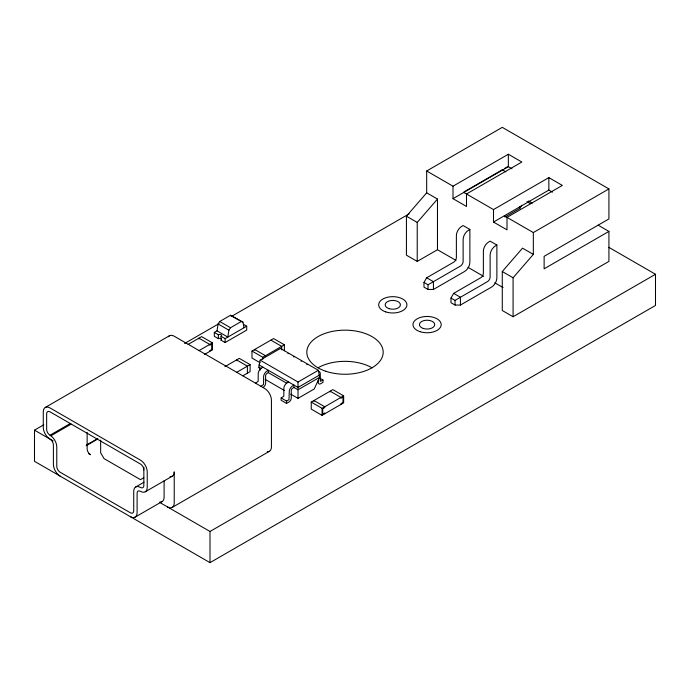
<?xml version="1.0" encoding="UTF-8"?>
<svg xmlns="http://www.w3.org/2000/svg" width="690" height="690" viewBox="0 0 690 690"><rect width="100%" height="100%" fill="white"/><g stroke="black" fill="none" stroke-linecap="round" stroke-linejoin="round"><path stroke-width="1.03" d="M221.067 338.652A1.906 1.104 0 0 0 218.368 338.652L214.323 336.306L214.323 332.416L217.022 330.855L218.109 323.964L219.722 321.497L230.52 315.27L242.932 322.101L244.019 327.733M242.932 322.101L241.319 321.497L230.52 327.733L228.907 330.2L227.821 337.091L217.022 330.855M260.216 370.099L258.871 367.175L260.164 360.163L280.468 348.433L318.332 370.288L319.617 377.309L314.217 388.996L298.02 398.354L290.723 394.137M423.979 282.452L426.679 277.777L453.675 262.191A3.752 2.165 -60 0 0 456.375 257.508L456.375 235.687A7.512 4.338 -60 0 1 461.774 226.337L463.128 225.552L469.873 229.451L469.873 262.191A7.512 4.338 -60 0 1 464.474 271.541L433.423 289.464L428.024 289.464L423.979 287.126L423.979 282.452L428.024 284.789L460.428 266.081A3.752 2.165 -60 0 0 463.128 261.406L463.128 239.585A7.512 4.338 -60 0 1 468.527 230.227L469.873 229.451M450.975 298.037L453.675 293.362L480.671 277.777A3.752 2.165 -60 0 0 483.371 273.102L483.371 251.272A7.512 4.338 -60 0 1 488.779 241.923L490.124 241.146L496.878 245.036L496.878 277.777A7.512 4.338 -60 0 1 491.478 287.126L460.428 305.058L455.029 305.058L450.975 302.72L450.975 298.037L455.029 300.383L487.425 281.675A3.752 2.165 -60 0 0 490.124 276.992L490.124 255.171A7.512 4.338 -60 0 1 495.524 245.821L496.878 245.036M504.908 217.022L519.829 208.406L521.623 205.292M455.986 260.406L437.477 249.72L417.226 261.406L406.427 255.171L406.427 216.203L426.679 192.821L426.679 170.991L502.277 127.348L608.925 188.922L608.925 218.928L544.125 256.344L544.125 268.815L608.925 231.4L608.925 261.406L513.075 316.745L502.277 310.509L502.277 271.541L522.528 248.159L533.327 254.394L513.075 277.777L513.075 316.745M417.226 261.406L417.226 222.439L437.477 199.056L426.679 192.821M45.255 407.462L169.455 335.754M453.002 186.197L508.349 154.241L521.847 162.029L466.5 193.985L466.5 206.457L453.002 198.668L453.002 186.197L426.679 170.991M608.822 247.322L655.5 274.266L655.5 305.446L210.001 562.652L34.5 461.325L34.5 430.155L43.824 424.773M184.549 343.517L219.041 323.61M231.15 316.615L409.17 213.84M188.129 344.413L201.627 336.625L212.434 342.861L212.434 349.873L204.326 354.548M464.016 191.915L502.889 169.473M504.744 168.403L507.521 166.799M453.002 198.668L508.349 166.704L511.954 168.783M143.848 469.899A4.77 2.76 60 0 0 140.475 464.051L50.025 411.835A4.77 2.76 60 0 0 46.653 413.784L46.653 429.37A4.77 2.76 60 0 0 50.025 435.218L70.277 423.522M50.025 435.218L50.905 435.795L71.156 424.1M198.927 350.649L212.434 342.861M221.067 336.306L225.121 338.652L246.718 326.18L246.718 330.079L225.121 342.542L221.067 340.204L221.067 336.306A1.906 1.104 0 0 0 221.067 334.754A1.906 1.104 0 0 0 218.368 334.754L214.323 332.416M493.497 209.579L548.852 177.623L562.35 185.412L507.003 217.367L507.003 229.839L493.497 222.051L493.497 209.579L463.801 192.432M86.647 444.921L97.842 438.461M86.172 445.731L97.368 439.271M224.897 366.683L239.292 358.369L250.099 364.605L250.099 371.617L242.897 375.774M260.087 362.733L251.988 358.058L251.988 351.038L273.585 338.566L284.384 344.802L284.384 350.822M493.497 222.051L548.852 190.086L552.448 192.165M236.592 372.393L250.099 364.605M251.988 351.038L262.787 357.273L284.384 344.802M262.916 367.175L261.13 368.236A4.778 2.76 -60 0 0 258.224 373.273L258.181 381.311L255.498 383.148M286.73 383.261L268.324 372.635L266.97 373.411A1.906 1.104 -60 0 0 265.624 375.748L265.624 383.148A3.338 1.932 -60 0 1 263.261 387.245M260.898 386.271L263.563 384.485L263.623 376.395A4.778 2.76 -60 0 1 266.53 371.358L268.324 370.288L268.324 372.635M504.304 215.815L533.327 232.565L608.925 188.922M288.567 381.984L286.781 383.045A4.778 2.76 -60 0 0 283.866 388.082L283.814 396.181L281.149 397.957L281.149 400.304L286.548 403.417L288.912 402.054A3.338 1.932 -60 0 0 291.266 397.957L291.266 390.557A1.906 1.104 -60 0 1 292.62 388.22L293.966 387.435L298.02 389.781L319.617 377.309M260.164 360.163L298.02 382.019L318.332 370.288M319.617 374.972L298.02 387.435L258.871 364.838M143.848 477.696L140.475 479.645L104.026 458.6L100.654 452.752L100.654 440.16M135.706 486.968L143.986 482.181M281.149 397.957L286.548 401.08L288.998 399.648L289.274 391.204A4.778 2.76 -60 0 1 292.18 386.167L293.966 385.098L293.966 387.435M318.271 380.259L318.271 382.372A3.338 1.932 -60 0 0 320.634 383.735L322.998 382.372L322.998 380.035L320.324 381.337L320.272 373.307A4.778 2.76 -60 0 0 318.608 371.393M145.245 491.806L172.25 476.221M311.25 402.089L332.847 389.626L343.646 395.853L343.646 402.874L322.049 415.346L311.25 409.11L311.25 402.089L322.049 408.325L343.646 395.853M135.119 517.138L162.124 501.552M172.25 507.4L269.445 451.277M159.804 502.493L210.001 531.473L655.5 274.266M502.277 169.826L505.874 171.905M598.127 225.164L608.925 231.4M528.54 200.971L532.275 203.127M526.944 201.601L530.636 203.74M406.427 216.203L417.226 222.439M502.277 271.541L513.075 277.777M468.027 267.358L483.681 276.397M494.756 282.788L503.088 287.601M426.679 277.777L433.423 281.675L433.423 289.464M453.675 293.362L460.428 297.261L460.428 305.058M230.52 315.27L241.319 321.497M243.484 324.309L246.718 326.18M270.885 340.127L281.684 346.363L281.684 349.873M320.298 378.474L322.998 380.035M219.722 321.497L230.52 327.733M218.109 323.964L228.907 330.2M258.871 367.175L261.303 368.581M265.184 379.397L284.34 390.454M88.717 453.658L90.528 454.701A4.77 2.76 60 0 1 87.147 448.854L87.147 432.449M34.5 430.155L53.104 440.893M548.852 177.623L548.852 190.086M533.327 232.565L533.327 254.394M519.829 206.457L519.829 208.406M508.349 154.241L508.349 166.704M455.029 300.383L455.029 305.058M437.477 199.056L437.477 249.72M428.024 284.789L428.024 289.464M340.946 404.435L340.946 403.65L342.973 402.486L342.973 397.026L340.946 398.199L340.946 397.414L330.148 391.178L330.148 391.963M324.748 413.784L324.748 413.008L322.722 414.173L322.722 408.721L324.748 407.548L324.748 406.772L313.95 400.536L313.95 401.313M322.049 408.325L322.049 415.346M298.02 382.019L298.02 398.354M286.548 401.08L286.548 403.417M265.486 356.497L265.486 355.721L254.688 349.485L254.688 350.261M262.787 357.273L262.787 359.283M247.391 373.178L247.391 366.157L236.592 359.93L236.592 360.706M225.121 338.652L225.121 342.542M218.368 334.754L218.368 338.652M210.001 531.473L210.001 562.652M209.734 351.434L209.734 350.649L211.752 349.485L211.752 344.025L209.734 345.198L209.734 344.413L198.927 338.178L198.927 338.963M164.099 480.775L164.099 497.18A9.548 5.511 60 0 1 161.46 501.837M143.848 467.199L143.848 485.493A4.77 2.76 60 0 1 140.475 487.442A9.548 5.511 60 0 0 133.722 491.332L133.722 510.824A4.77 2.76 60 0 1 130.35 512.774L60.151 472.236A4.77 2.76 60 0 1 56.778 466.397L56.778 446.904A9.548 5.511 60 0 0 50.905 435.795M318.004 367.796A38.183 22.046 0 0 1 371.996 367.796M221.568 339.713A1.906 1.104 0 0 1 221.067 340.204M167.472 506.926A9.548 5.511 60 0 0 174.225 503.027L174.225 471.848A9.548 5.511 60 0 1 170.059 476.643M60.151 476.135A9.548 5.511 60 0 1 53.397 464.448L53.397 444.964A4.77 2.76 60 0 0 50.025 439.116A9.548 5.511 60 0 1 43.272 427.421L43.272 411.835A9.548 5.511 60 0 1 50.025 407.937L140.475 460.161A9.548 5.511 60 0 1 147.229 471.848L147.229 487.442A9.548 5.511 60 0 1 140.475 491.332A4.77 2.76 60 0 0 137.103 493.281L137.103 512.774A9.548 5.511 60 0 1 130.35 516.663M160.727 501.984A9.548 5.511 60 0 1 159.933 501.975M267.254 451.7A9.548 5.511 60 0 0 271.429 446.913L271.429 400.14A9.548 5.511 60 0 0 264.675 388.453L174.225 336.228A9.548 5.511 60 0 0 168.377 336.755M293.655 356.799A4.778 2.76 -60 0 1 293.949 357.015M287.928 353.539A4.778 2.76 -60 0 1 288.256 353.685M301.082 361.086A4.778 2.76 -60 0 1 301.375 361.301M306.774 364.423A4.778 2.76 -60 0 1 307.024 364.7M385.727 311.889A14.128 8.159 0 0 0 406.919 304.825A14.128 8.159 0 0 0 385.727 297.761A14.128 8.159 0 0 0 385.727 311.889M420.02 331.683A14.128 8.159 0 0 0 441.212 324.619A14.128 8.159 0 0 0 420.02 317.555A14.128 8.159 0 0 0 420.02 331.683M325.904 371.298A38.183 22.046 0 0 0 383.183 352.211A38.183 22.046 0 0 0 325.904 333.115A38.183 22.046 0 0 0 325.904 371.298M423.263 328.44A7.633 4.407 0 0 0 434.717 324.619A7.633 4.407 0 0 0 423.263 320.798A7.633 4.407 0 0 0 423.263 328.44M388.97 308.637A7.633 4.407 0 0 0 400.424 304.825A7.633 4.407 0 0 0 388.97 301.004A7.633 4.407 0 0 0 388.97 308.637"/></g></svg>
